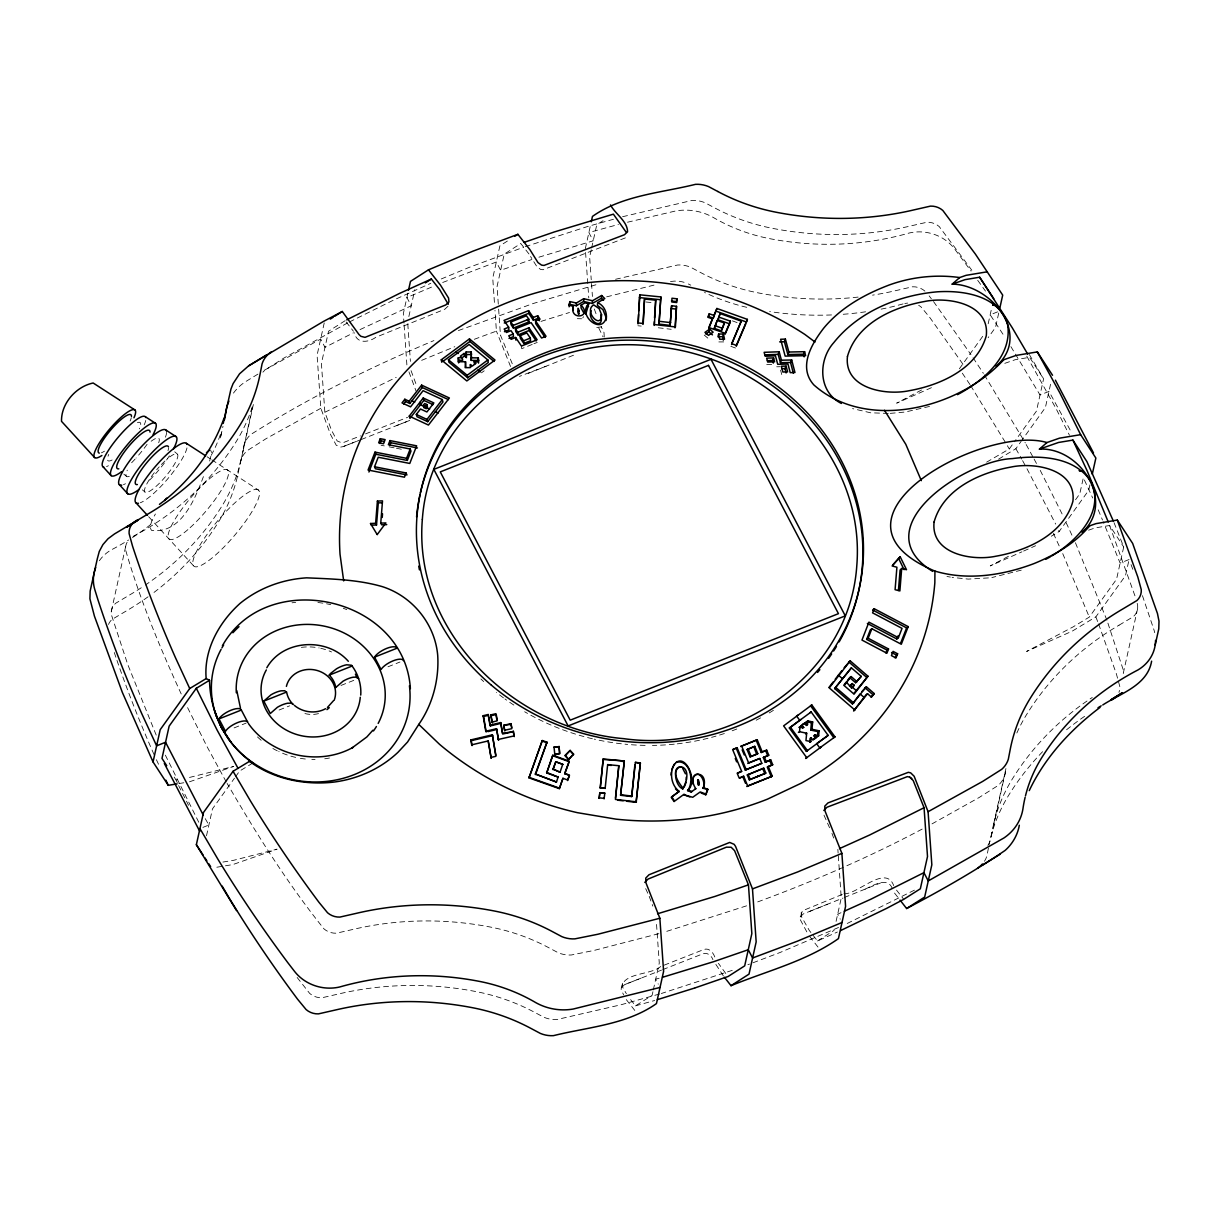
<?xml version="1.0" encoding="UTF-8"?>
<svg xmlns="http://www.w3.org/2000/svg" width="1220" height="1220" viewBox="0 0 1220 1220"><rect width="100%" height="100%" fill="white"/><g stroke="black" fill="none" stroke-linecap="round" stroke-linejoin="round"><path stroke-width="0.75" stroke-dasharray="5 3.75" d="M660.737 966.499C650.458 975.664 621.544 971.821 621.163 989.634L623.603 994.849M622.429 983.274L622.749 987.376L626.363 993.72M842.257 894.428L802.379 910.837L799.908 918.98L808.403 934.84M801.174 912.606L801.494 916.708L809.348 930.54L817.537 940.971L837.347 932.034M604.236 337.055L604.007 332.541L601.14 326.609M252.311 407.617L242.368 453.87A187.011 167.796 12.5 0 1 222.223 505.583A301.294 270.337 12.5 0 1 145.393 585.005M988.413 848.22L986.858 856.089A26.535 23.805 12.5 0 1 984.265 861.534M987.849 845.399A26.535 23.805 12.5 0 0 990.427 839.97L992.226 830.652A187.087 167.857 12.5 0 1 1012.371 778.939A301.294 270.337 12.5 0 1 1092.251 697.489M991.28 836.356L1006.058 768.981M209.642 461.038L211.685 452.818L210.511 449.936M221.46 432.963L220.21 438.849L222.985 426.298M111.325 611.235L125.629 546.697M240.919 460.672L253.592 403.515M206.5 835.776L212.463 808.89L234.453 778.238M324.23 322.934L317.078 355.203L320.829 408.288L330.529 434.472L336.262 445.285L340.7 447.069L343.049 446.642L359.534 440.191M407.861 293.212L403.332 313.647L403.988 323.102M408.853 316.544L414.815 289.659M585.31 248.666L590.876 223.58M591.227 249.78L589.641 256.947L591.242 279.7M591.624 247.98L596.793 224.678L604.312 219.905M652.913 991.738L652.12 995.322L635.513 1005.844L629.322 997.929M653.31 989.938L659.273 963.053L656.345 921.664M836.081 921.374L841.251 898.072L838.247 854.9M988.185 323.757L991.769 307.638M998.722 313.037L995.535 327.387L988.139 337.681M1029.344 354.532L1043.603 378.84L1036.451 411.109L1014.445 441.762M1050.557 384.254L1045.388 407.556L1022.192 439.886M993.675 823.866L1005.936 768.554M1089.902 484.935L1088.713 490.318L1059.173 531.478L1051.32 536.221M1114.043 522.678L1123.711 546.957L1116.559 579.226L1089.292 617.106L1073.127 626.882L1026.615 651.434L1072.166 631.182L1095.85 616.878L1125.496 575.672L1128.683 561.337M1137.589 608.765L1123.284 673.303A16.165 14.503 12.5 0 0 1123.376 670.283L1107.531 621.971M243.314 448.182L244.168 444.568A26.535 23.805 12.5 0 1 250.786 434.518C308.721 397.674 370.651 367.113 433.939 340.578M1005.6 771.818L1004.731 775.432A26.535 23.805 12.5 0 1 998.112 785.482L979.08 797.544L932.004 823.881M203.42 476.639C194.788 499.483 181.185 533.826 151.768 530.486A49.654 13.069 -43.8 0 1 155.413 514.016M211.258 455.274L213.515 450.988A162.016 145.363 12.5 0 0 221.384 431.422M582.748 317.917L583.557 316.681M800.213 916.921L803.355 913.902L827.633 904.203M621.483 987.59L624.609 984.616L641.095 978.15M447.984 306.25L444.858 309.209L377.468 336.628M235.49 776.804L239.623 771.04L251.396 763.918M986.629 462.166L1009.275 448.96L1013.423 443.195M998.57 459.162L1015.863 448.701L1021.125 441.365M1075.552 499.742L1079.761 493.871L1083.345 477.737L1092.708 497.989M959.347 368.821L983.427 335.347M150.777 524.447L145.332 528.672A276.406 248.011 12.5 0 1 130.067 539.087M481.427 372.847L484.218 370.804M507.383 241.057L499.895 245.876L492.743 278.129L494.573 304.619M817.537 940.971L834.099 930.341M345.168 320.677L328.561 331.215L321.409 363.469L324.856 412.284L331.474 430.172L337.208 440.984L341.661 442.768L343.994 442.341L360.479 435.891M257.938 374.113L245.037 381.997A51.53 46.238 12.5 0 0 232.395 394.655M625.403 237.869L543.098 269.742L540.673 269.452L537.029 266.86L530.547 256.52M264.42 370.209L320.662 339.068L324.993 347.334L353.464 332.801M133.102 536.388L144.158 530.288A301.294 270.337 12.5 0 0 236.543 441.06A187.011 167.796 12.5 0 0 252.982 404.521M1119.06 625.174L1133.365 616.664A16.165 14.503 12.5 0 0 1137.68 605.745L1136.826 601.49M347.715 322.858L284.138 357.917L265.091 369.995A26.535 23.805 12.5 0 0 262.91 372.176M349.393 321.973L393.114 300.318L430.828 283.284M320.829 408.288L266.25 438.575L247.218 450.653A26.535 23.805 12.5 0 0 240.599 460.702L238.8 470.005A187.087 167.857 12.5 0 1 218.654 521.718A301.294 270.337 12.5 0 1 152.256 593.728M324.856 412.284L396.21 377.361M1008.452 556.289L990.274 565.912L1021.933 551.821M922.168 829.081C868.899 857.34 813.465 881.404 756.888 902.205M914.42 890.158L845.429 924.363M921.573 389.988L896.654 403.149L932.004 387.426M360.022 329.598L411.232 305.793L406.9 297.512L432.505 286.7M840.992 912.712L837.667 914.207L840.275 919.178M838.521 927.49L779.748 952.622L747.89 964.715M1023.641 551.059L1035.612 545.736M441.274 278.953L469.166 267.378L523.533 247.263M442.692 282.476L496.311 262.01L500.642 270.276L531.905 259.494M421.662 360.327L454.816 346.693M375.806 337.299C368.592 342.53 356.682 344.116 354.334 332.74M532.21 344.437L521.702 348.706L521.443 346.053M528.245 373.366L576.755 353.937M843.965 893.741C857.096 895.007 885.659 863.882 893.696 885.598M809.821 911.325L843.005 898.042M844.347 897.478L880.611 882.944M865.132 889.166C873.322 885.354 888.831 875.67 892.735 889.898M546.072 366.244L519.445 376.385M997.624 311.847L990.182 314.806L1004.868 337.086M234.072 727.913L246.104 723.125M279.09 710.025L289.643 705.846M341.005 685.442L355.066 679.86M387.945 666.806L399.977 662.018M202.916 827.389L208.879 825.025L204.243 816.881M1129.079 559.538L1120.128 563.091L1103.231 521.748M365.573 433.878L407.617 417.332M396.957 425.46L413.138 419.07M344.101 446.23L356.454 441.365M361.227 439.52L409.462 420.519M664.137 965.157L703.726 949.556C709.049 947.452 713.166 952.485 714.783 956.983M625.662 984.204L661.484 970.129M662.765 969.61L702.781 953.857C707.264 952.073 711.519 955.55 712.938 959.698M533.948 343.72L537.227 342.454M458.4 330.559L533.277 303.49L599.157 283.802M474.29 339.297L496.418 331.123L494.969 310.307M1021.262 570.152L991.875 577.548M1004.777 363.346L1015.177 359.717L1029.604 357.338L1043.603 378.84M189.451 781.822L233.737 766.389L186.812 778.116M1088.591 530.182L1095.057 527.924L1109.605 525.5L1123.711 546.957M525.256 246.669L587.598 226.493L613.462 219.264M512.263 363.743L500.459 335.149L503.921 333.96M746.564 905.835L663.909 932.248M732.244 970.357L661.316 993.507M581.62 318.771L577.289 318.679M538.92 257.191L593.21 240.813L588.879 232.532L618.433 224.465M540.978 321.394L569.481 312.503M601.719 326.853L596.687 327.478L593.987 326.563M622.596 216.718L691.923 200.476A26.535 23.805 12.5 0 1 704.977 202.718L714.218 207.629A187.087 167.857 12.5 0 0 772.245 228.292A301.294 270.337 12.5 0 0 910.166 226.066L926.926 222.238A16.165 14.503 12.5 0 1 939.217 226.569L971.837 270.245M606.66 296.841L654.621 284.977M658.891 933.651L594.231 950.395L571.28 955.001A26.535 23.805 12.5 0 1 558.241 952.759L548.985 947.833A187.087 167.857 12.5 0 0 490.958 927.169A301.294 270.337 12.5 0 0 353.037 929.411L336.293 933.224A16.165 14.503 12.5 0 1 324.002 928.893C287.508 883.463 256.413 833.779 227.133 783.438M659.12 978.226L655.689 979.187L658.297 984.159M659.639 993.98L620.843 1004.807L556.976 1019.523A26.535 23.805 12.5 0 1 543.937 1017.282L534.68 1012.371A187.087 167.857 12.5 0 0 476.654 991.707A301.294 270.337 12.5 0 0 338.733 993.934L321.988 997.762A16.165 14.503 12.5 0 1 309.697 993.431L296.719 976.945M635.513 1005.844L654.683 1000.491M929.533 406.428L905.225 412.024L889.914 413.397M903.029 303.933L892.293 306.738A301.294 270.337 12.5 0 1 879.025 309.544M627.492 222.223L675.682 210.969A51.53 46.238 12.5 0 1 713.197 217.404A162.016 145.363 12.5 0 0 769.21 238.556A276.406 248.011 12.5 0 0 909.251 233.005A41.251 37.012 12.5 0 1 954.635 248.956L971.044 271.084M615.536 279.288L677.618 264.999A26.535 23.805 12.5 0 1 690.672 267.241L699.914 272.167A187.087 167.857 12.5 0 0 757.94 292.83A301.294 270.337 12.5 0 0 859.017 296.978M174.17 777.094L176 779.9L179.599 779.305M178.867 783.576L185.928 782.401M222.909 862.067L233.737 860.283L277.062 849.166L232.776 864.584L213.363 867.801M904.828 303.46L907.634 303.094M670.497 281.546L674.05 281.134A26.535 23.805 12.5 0 1 687.089 283.375M988.444 577.914L968.268 579.103L952.088 577.395M766.709 364.658L771.909 364.475M776.698 366.793L780.083 366.717M888.267 413.428L870.592 412.787L852.551 408.608M718.839 341.92L723.673 341.905M646.02 302.011L653.478 302.743M637.892 325.755L641.201 326.075M658.282 327.768L671.198 329.293M946.964 576.48L950.38 577.091M381.067 445.254L384.3 445.895M389.165 446.84L394.609 447.908M396.439 448.274L401.899 449.341M732.381 320.86L738.786 323.208M730.826 346.312L735.507 348.035M688.324 283.97L690.779 285.175M207.019 456.722L210.191 458.766M211.777 459.803L258.472 490.074A49.898 11.148 -49.7 0 1 217.114 553.621A49.898 11.148 -49.7 0 1 202.856 540.567A49.898 11.148 -49.7 0 1 258.472 490.074M704.26 335.088L707.798 338.092M174.704 451.827L177.357 454.069M123.815 474.122L126.468 476.364M142.374 489.83L145.027 492.087M148.657 516.7L193.827 566.111M528.962 253.958L520.772 243.527L504.226 254.141L497.074 286.41L498.522 307.226M809.5 936.228L819.337 948.779M725.793 973.499L718.397 963.312M723.368 975.924L713.837 961.284M896.517 890.097L903.745 899.323M894.534 893.07L898.927 898.682M346.19 322.004L353.419 331.23M626.302 999.607L636.199 1012.234M929.137 295.865L931.317 298.702M977.708 280.325L985.486 291.092M933.513 301.538L970.952 354.623M973.057 357.735L983.366 373.32M962.915 364.17L929.93 317.673L921.329 307.226A16.165 14.503 12.5 0 0 918.66 305.305M962.305 373.183L970.174 384.849M1010.907 346.648L1040.019 394.975L1048.971 391.422L1071.495 432.459M984.357 374.891L1025.303 442.921M970.647 385.611L1006.439 444.111M1026.782 356.179L1056.306 409.066L1069.467 435.25M1015.863 448.701L1021.719 459.055M1007.385 445.727L1009.275 448.96M1026.172 444.537L1033.203 457.454M1034.087 459.071L1036.726 463.905M1040.233 470.371L1062.284 514.337M1022.604 460.672L1026.111 467.123M1026.996 468.739L1055.697 524.112M226.249 781.928L206.912 746.396L186.614 705.663M198.753 822.234L165.356 755.165M178.608 785.558L188.551 805.322M598.761 327.951L603.046 336.842M510.555 366.488L496.418 331.123M1066.158 522.694L1072.334 536.053M1075.43 542.732L1106.921 620.187M1058.716 530.471L1059.173 531.478M1053.379 533.414L1059.616 546.88M1062.727 553.605L1089.292 617.106M181.216 693.966C159.79 647.134 139.751 599.264 125.538 549.717A16.165 14.503 12.5 0 1 127.825 541.116M176 779.9L177.251 782.63M156.419 759.724L158.798 764.833M645.685 888.648L647.789 893.269M824.003 815.173L829.844 828.365M1098.183 509.808L1102.514 520.04M156.206 735.111L127.688 664.336L111.233 614.255A16.165 14.503 12.5 0 1 115.549 603.336L129.838 594.826A301.294 270.337 12.5 0 0 142.344 587.049M1131.047 564.662L1133.014 569.786M1109.514 525.256L1135.805 598.196M1095.85 616.878L1097.893 622.169M1098.579 623.938L1116.391 673.913L1119.792 686.418A16.165 14.503 12.5 0 1 1118.923 692.335M831.948 833.367L833.916 838.689M594.292 309.011L597.297 317.139M649.192 896.349L652.807 906.109M411.048 370.651L416.966 386.633M408.944 371.841L416.02 390.979M1142.438 595.65L1153.891 629.657A41.251 37.012 12.5 0 1 1154.715 632.677M780.587 370.163L781.73 374.51M591.517 283.482L592.432 296.475M585.569 252.464L588.787 297.97M837.865 849.349L838.11 853.054M498.644 309.117L500.459 335.149M407.785 323.818L410.408 361.394M404.11 324.993L407.007 366.625M99.338 560.742A41.251 37.012 12.5 0 1 110.959 550.052A276.406 248.011 12.5 0 0 128.634 539.987M773.419 710.33A224.571 201.498 12.5 0 1 767.09 714.203M760.609 717.863A224.571 201.498 12.5 0 1 755.668 720.486M736.819 728.996A224.571 201.498 12.5 0 1 731.527 731.024M724.36 733.525A224.571 201.498 12.5 0 1 711.58 737.353M707.996 738.268A224.571 201.498 12.5 0 1 676.048 743.986M674.233 744.169A224.571 201.498 12.5 0 1 652.425 745.405M645.121 745.374A224.571 201.498 12.5 0 1 625.006 744.185M621.361 743.788A224.571 201.498 12.5 0 1 594.216 739.152M592.432 738.74A224.571 201.498 12.5 0 1 560.88 729.057M559.157 728.386A224.571 201.498 12.5 0 1 524.661 711.763M513.864 705.084A224.571 201.498 12.5 0 1 504.943 698.938M503.494 697.87A224.571 201.498 12.5 0 1 496.342 692.396M483.654 681.553A224.571 201.498 12.5 0 1 480.878 678.945M137.433 422.638A24.949 5.582 -49.7 0 1 139.4 428.845M112.133 459.986A24.949 5.582 -49.7 0 1 107.574 457.759M108.016 456.219A24.949 5.582 -49.7 0 1 108.748 454.42M151.158 441.243A24.949 5.582 -49.7 0 1 158.691 442.784M129.274 476.364A24.949 5.582 -49.7 0 1 127.307 470.142M131.302 417.652A24.949 5.582 -49.7 0 1 130.128 420.991M104.478 451.156A24.949 5.582 -49.7 0 1 101.443 452.788M169.717 456.966A24.949 5.582 -49.7 0 1 172.31 467.641A24.949 5.582 -49.7 0 1 145.988 492.453A24.949 5.582 -49.7 0 1 159.225 466.863M161.406 464.515A24.949 5.582 -49.7 0 1 167.765 458.507M168.589 447.832A24.949 5.582 -49.7 0 1 167.963 450.637M147.086 444.278A34.312 7.671 -49.7 0 1 136.06 458.049M135.069 459.132A34.312 7.671 -49.7 0 1 131.074 463.31M186.98 447.892A38.994 8.708 -49.7 0 1 167.628 478.957A38.994 8.708 -49.7 0 1 140.315 502.762M169.382 455.853A37.423 8.357 -49.7 0 1 148.337 481.351M145.744 420.473A32.742 7.32 -49.7 0 1 144.189 424.85M108.397 465.72A32.742 7.32 -49.7 0 1 106.536 466.574M166.606 432.368A35.868 8.006 -49.7 0 1 164.669 438.971M125.462 483.73A35.868 8.006 -49.7 0 1 123.433 484.675M301.37 647.362A49.898 44.774 12.5 0 1 319.152 647.957M320.753 648.293A49.898 44.774 12.5 0 1 331.535 651.953M318.542 713.608A24.949 22.387 12.5 0 1 302.575 712.846M292.022 602.802A99.811 89.548 12.5 0 1 295.667 602.39M317.901 602.512A99.811 89.548 12.5 0 1 330.772 604.662M343.308 608.307A99.811 89.548 12.5 0 1 346.785 609.603M329.491 758.016A74.862 67.161 12.5 0 1 324.749 758.779M315.065 759.48A74.862 67.161 12.5 0 1 311.817 759.45M305.32 759.008A74.862 67.161 12.5 0 1 298.869 758.062M295.667 757.391A74.862 67.161 12.5 0 1 278.755 751.55M277.291 750.849A74.862 67.161 12.5 0 1 270.245 746.899M261.202 740.296A74.862 67.161 12.5 0 1 256.978 736.438M924.912 291.107A16.165 14.503 12.5 0 0 912.606 286.776L895.861 290.604A301.294 270.337 12.5 0 1 872.544 295.148M1016.855 733.006A187.087 167.857 12.5 0 1 1026.676 714.417A301.294 270.337 12.5 0 1 1119.06 625.174M746.731 307.318A187.087 167.857 12.5 0 1 704.565 292.464M1042.612 751.703A301.294 270.337 12.5 0 0 1008.787 795.074A187.087 167.857 12.5 0 0 988.978 845.079M1066.57 729.774A301.294 270.337 12.5 0 1 1087.142 714.63M154.055 754.6A1362.984 1222.958 12.5 0 1 116.495 659.029M115.885 657.245A1362.984 1222.958 12.5 0 1 114.055 651.861M865.59 311.801A301.294 270.337 12.5 0 1 841.815 314.379M831.537 314.943A301.294 270.337 12.5 0 1 769.652 311.588M108.519 624.457A16.165 14.503 12.5 0 1 111.965 619.47L126.27 610.961A301.294 270.337 12.5 0 0 150.792 594.811M190.122 527.65A45.231 10.111 -49.7 0 0 227.606 470.066A45.231 10.111 -49.7 0 0 177.205 515.816A45.231 10.111 -49.7 0 0 190.122 527.65"/><path stroke-width="1.5" d="M360.739 695.095C361.517 684.42 358.024 673.654 351.497 665.22L346.617 664.793A13.207 4.651 -27.6 0 0 336.491 668.819L330.376 673.608L329.217 675.133L329.979 675.849A24.949 22.387 12.5 0 1 335.591 686.57L335.713 687.546L342.988 681.233A13.207 4.651 -27.6 0 1 353.114 677.207L356.835 677.13L358.588 678.457M1092.281 474.183L1095.865 458.049L1080.63 434.671L1059.448 438.178L1046.958 442.54C984.433 424.011 809.256 518.226 934.932 571.097L934.84 582.733A299.418 268.659 12.5 0 1 801.418 783.103L767.517 799.13A299.418 268.659 12.5 0 1 615.993 819.138L577.38 812.672A299.418 268.659 12.5 0 1 439.49 744.276L418.78 724.405C432.719 704.382 439.2 679.586 437.705 655.308C434.945 623.893 412.421 596.305 382.47 586.683C357.902 579.5 331.992 578.966 306.601 577.838A113.246 103.075 5.8 0 0 240.157 603.32C219.203 622.078 203.618 649.726 206.165 678.579L209.535 680.257C209.931 712.648 225.944 744.658 252.86 763.034L249.49 761.341L233.05 771.299L203.526 812.444L196.359 844.713L236.543 910.577M569.115 306.799L569.969 301.614L576.389 303.017L583.709 298.702L592.493 300.73L601.643 295.499L604.8 298.565L597.647 302.651L597.434 305.427L602.924 309.621L606.111 317.505M569.969 301.614L568.764 305.274L573.278 306.25L572.729 310.444M569.923 304.375L576.343 305.762L576.389 303.017M585.783 314.272L588.772 303.75L584.929 302.88L581.086 305.152L581.04 307.897L584.09 313.479M576.343 305.762L583.663 301.447L583.709 298.702M605.989 320.524C607.728 313.433 604.464 305.595 597.647 302.651M562.74 764.33L560.026 772.229L553.041 769.103L555.725 761.753L562.74 764.33L555.725 761.753M535.351 774.014L556.457 782.02L535.351 774.014L546.987 742.172L542.275 740.54L528.992 777.887L542.275 740.54M546.545 772.351L558.241 777.125L546.682 772.962L552.812 755.211L569.206 761.158L564.738 773.404L569.404 775.661L567.605 780.556M530.746 778.497L559.355 788.638L562.954 778.299L567.635 780.007L569.42 775.112L564.738 773.404M560.026 772.229L553.041 769.103M562.954 778.299L559.355 788.638M570.167 750.391L565.134 755.836L568.52 759.557L573.553 754.112L570.167 750.391L565.165 755.287L568.55 759.008M568.52 759.557L573.553 754.112M637.999 323.879L638.502 314.486M638.7 310.734L639.768 294.813L660.859 296.933L659.013 324.078L670.146 325.389L671.579 305.732L676.52 306.312L675.422 326.96L654.408 324.55L655.704 300.15L644.526 299.052L642.955 324.352M639.768 294.813L638.258 322.98L643.23 323.468L644.526 299.052M654.133 325.45L654.332 321.699M654.53 317.932L655.704 300.15M659.013 324.078L660.859 296.933M670.146 325.389L671.579 305.732M674.995 327.844L676.52 306.312M676.932 298.808L676.734 302.56L671.778 301.981L671.976 298.229L676.932 298.808L676.399 301.553L671.442 300.974M462.182 357.75L458.293 357.765L458.811 360.236L462.7 360.236L462.182 357.75L460.337 356.225L464.088 353.434L464.484 356.011L466.345 357.536L466.132 351.955L471.179 352L471.576 354.578L466.528 354.517L466.132 351.955M466.345 357.536L466.528 354.517M478.53 363.087L478.682 360.464L471.225 360.373L471.179 352M471.225 360.373L471.499 356.026M470.828 357.811L478.286 357.887L478.057 361.821L474.168 361.776L474.565 364.353M458.293 357.765L458.034 361.76L465.521 361.745L465.857 367.174M458.644 362.904L458.811 360.236M465.521 361.745L465.14 367.647L470.218 367.632L470.417 364.566L472.262 366.091L476.013 363.316L474.168 361.776M583.663 301.447L592.279 303.49L592.493 300.73M603.549 300.318L601.445 298.26L601.643 295.499M386.755 524.63L381.646 524.813L380.747 523.121L382.516 500.886L377.407 501.069L375.623 523.304L376.522 524.996L371.414 525.179L370.514 523.487L375.623 523.304M377.407 501.069L378.291 502.899L376.522 524.996M382.241 517.463L382.531 513.788M901.702 568.459L899.887 590.938L895.084 589.687L896.913 567.224L892.11 565.973L900.177 556.778L906.506 569.709L901.702 568.459L900.086 570.03L898.423 590.48M692.762 779.092L692.731 783.819M671.046 775.035L671.29 772.26M807.487 724.695L805.81 722.377L802.745 724.482L804.56 723.17L806.237 725.473L807.487 724.695L807.838 720.898L812.672 721.966L811.986 729.255L810.751 730.048L811.437 722.743L812.672 721.966M819.123 730.841L817.873 731.619L817.415 736.575L818.651 735.782L819.123 730.841L811.986 729.255M798.398 732.412L799.527 731.71L800 726.708L803.721 727.471L798.886 727.394M799.527 731.71L806.679 733.205L805.962 740.586L810.812 741.592L811.193 737.749L810.065 738.436L809.699 742.294L810.812 741.592M599.843 792.68L599.142 798.368L599.843 792.68L604.8 793.153L604.098 798.856M600.179 787.998L605.318 787.967L600.179 787.998L603.214 758.947L624.304 761.051L620.583 795.272L631.701 796.568L635.422 762.363L640.378 762.927L636.123 802.333L640.378 762.927M600.362 787.479L603.214 758.947M605.135 788.486L607.651 764.62L618.83 765.718L615.459 799.436L636.489 801.845M615.459 798.078L618.83 765.718M620.583 795.272L624.304 761.051M631.701 796.568L634.888 764.726M223.229 423.432L230.946 389.088L233.081 383.644L239.562 373.808L248.621 365.863L323.315 321.516L342.286 311.481L358.954 334.493L360.891 336.308L365.024 337.361L445.818 304.909L448.945 301.95L448.563 298.061L440.512 285.16L428.479 269.833L410.484 281.378L408.517 290.192M177.098 783.865L168.268 785.329L153.049 761.951L160.201 729.682L189.725 688.522L206.165 678.579M591.273 221.781L592.462 216.413C622.307 195.276 660.783 192.958 695.507 184.342A26.535 23.805 12.5 0 1 708.545 186.584L717.802 191.494M999.912 307.669L1002.703 295.118L975.405 254.111L942.801 210.435A16.165 14.503 12.5 0 0 930.494 206.119L913.749 209.931A301.294 270.337 12.5 0 1 775.828 212.173A187.087 167.857 12.5 0 1 717.802 191.494M1155.188 645.014L1158.771 628.88L1159 621.178L1157.46 613.523L1132.648 543.403L1117.306 520.071L1096.017 523.624L1089.643 525.835L1082.125 532.423C1116.132 501.862 1079.913 446.901 1039.425 449.128L1046.958 442.54M1019.31 825.254C1017.648 834.968 1012.478 843.904 1005.112 850.431C973.636 871.888 940.284 890.676 906.628 908.519L900.04 900.086M713.258 318.13L713.959 315.416L709.247 313.784L708.561 316.498L713.258 318.13L716.903 308.477L747.387 319.381L746.533 322.049L716.201 311.191M705.8 334.021L708.896 331.87L709.582 329.156L713.136 332.16L708.5 335.378L704.962 332.374L709.582 329.156M709.247 313.784L707.783 317.246L712.48 318.877L708.85 328.515M714.279 328.409L717.192 320.494L724.238 322.934L723.551 325.648L721.34 330.849L714.279 328.409L717.192 320.494M718.656 317.032L730.399 321.165L729.545 323.818L717.955 319.747L720.12 313.57L741.241 321.135L731.558 344.589M720.12 313.57L717.955 319.747M718.626 334.051L717.924 336.766L722.621 336.659L723.475 334.005L718.626 334.051L719.693 339.251L724.528 339.236L723.475 334.005M721.34 330.849L724.238 322.934M1151.619 661.149C1147.547 685.32 1120.738 693.28 1102.758 704.962M671.762 769.652C681.339 744.871 700.143 780.068 687.577 790.621L691.145 792.024L695.796 788.699C684.694 771.452 709.018 768.082 703.62 787.632L702.888 788.257L707.936 789.401L703.62 787.632M686.113 782.355L684.252 786.976M701.119 793.03L705.77 794.799L707.249 789.919M705.77 794.799L707.936 789.401M606.203 317.749C601.201 335.5 577.075 314.516 588.772 303.75M573.278 306.25C569.084 321.028 592.981 317.398 581.086 305.152M591.12 310.719C586.347 320.494 604.632 331.779 600.896 314.928M224.038 418.155C211.685 452.696 188.841 482.449 159.454 504.348M535.488 774.608L546.987 742.172M546.682 772.962L552.812 755.211M553.011 769.652L555.695 762.302M556.457 782.02L558.272 776.576M564.707 773.953L569.191 761.692L552.934 755.805M607.651 764.62L611.189 765.489M604.8 793.153L599.66 793.183M773.297 363.102L772.596 360.495L773.602 357.902L766.648 358.161L767.7 362.065L774.654 361.821L773.602 357.902M780.419 362.706L778.177 354.364L779.168 351.772L764.132 352.321L765.184 356.225L775.447 355.859L777.72 364.292L787.967 364.063L790.209 372.634L794.967 372.527L791.688 359.976L781.44 360.205L780.419 362.706L790.545 362.477L791.688 359.976M787.861 354.532L784.399 341.676L785.39 339.099L780.617 339.267L785.161 356.118L805.642 355.676L804.605 351.695L788.882 352.031L787.861 354.532L803.462 354.196L804.605 351.695M368.913 472.018L375.806 454.236L375.013 452.117L406.55 458.308L407.343 460.443L375.806 454.236M374.54 466.757L406.077 472.963L406.931 474.946L375.394 468.754L374.54 466.757L378.231 457.241L409.767 463.447L416.661 445.834L389.973 440.588L388.356 444.72L410.195 449.006L410.987 451.141L407.343 460.443M406.077 472.963L404.445 477.188L368.059 470.036L375.013 452.117M866.627 639.387L868.152 638.243L888.541 648.994L887.031 650.123L866.627 639.387L870.317 629.871L871.842 628.727L901.305 644.251L908.198 626.622L874.191 608.719L872.62 610L906.628 627.904L908.198 626.622M868.152 638.243L871.842 628.727M885.933 652.944L887.031 650.123M888.541 648.994L886.909 653.218L861.976 640.088L868.93 622.154L898.408 637.679L902.037 628.376L872.574 612.852L874.191 608.719M895.007 657.717L897.615 653.767L893.086 651.373L891.439 655.597L895.968 657.992L897.615 653.767M380.274 438.682L378.657 442.814L383.507 443.76L385.123 439.627L380.274 438.682L381.067 440.801L380 443.561M389.698 445.468L390.781 442.707L389.973 440.588M406.55 458.308L410.195 449.006M867.359 623.435L896.822 638.96L898.042 635.864M900.573 643.337L906.628 627.904M712.48 318.877L708.805 327.539L725.244 333.289L730.399 321.165M713.959 315.416L716.903 308.477M725.137 334.219L729.545 323.818M741.241 321.135L731.68 343.659L736.361 345.367L747.387 319.381M736.239 346.297L745.801 323.773M786.107 372.954L784.963 368.608L786.107 366.107L781.349 366.213L782.859 372.008L787.617 371.902L786.107 366.107M1029.253 790.606C1044.976 757.315 1070.748 729.438 1099.998 707.447M1052.54 375.287L1037.32 351.909L1016.138 355.416L1003.633 359.778C959.286 408.563 866.825 432.078 813.816 384.879C797.788 367.037 811.666 343.827 823.683 328.195C840.382 307.989 863.882 294.691 888.068 285.434L888.343 285.312C911.02 276.925 935.74 274.256 959.698 277.55L966.057 275.339L987.361 271.785M418.78 724.405L407.571 742.004L397.933 752.343A113.246 103.334 6.2 0 1 333.731 782.111C304.466 785.405 273.387 779.062 249.49 761.341M702.888 788.257C706.807 782.493 698.618 767.959 693.341 777.048M603.031 759.465L621.834 760.761M674.599 763.781C669.277 772.351 670.97 785.177 679.189 791.384L671.213 797.301L674.096 801.616M644.8 882.395L648.003 879.086L726.418 847.168L731.146 847.244L734.592 850.676L748.455 884.851L751.84 933.59L744.688 965.859L728.142 976.473L695.308 987.803M823.82 810.446L827.007 807.228L907.39 776.621L909.754 777.17L913.216 780.571L924.058 807.716L927.505 856.531L920.337 888.785L903.745 899.323L886.543 908.412L840.641 930.54M222.391 645.746C267.332 565.912 404.689 597.098 410.377 688.644M266.799 667.767C283.055 639.158 327.189 637.16 348.325 661.286M333.395 700.798L327.433 707.478M209.535 680.257L196.313 688.278L169.138 726.129L161.986 758.398L166.743 765.702M635.422 762.363L640.012 763.43M263.794 701.119L270.931 694.851A13.207 4.651 -27.6 0 1 281.073 690.825L284.839 690.733L286.807 693.006A24.949 22.387 12.5 0 0 292.404 703.711L293.166 704.443L291.336 703.147L287.569 703.238A13.207 4.651 -27.6 0 0 277.428 707.264L270.291 713.532L263.794 701.119L286.669 692.03M377.254 534.512L385.856 522.938L380.747 523.121M409.096 401.228L421.617 385.139L422.242 387.502L409.813 403.484L409.096 401.228L404.826 399.245L402.02 402.905L410.56 406.855L423.096 390.674L442.311 399.58L442.951 401.959L427.701 421.678L417.026 416.721L416.31 414.464L420.503 408.99L426.908 411.963L433.878 402.935L423.203 397.995L409.234 416.142L409.966 418.399L423.843 400.374L423.203 397.995M403.683 403.942L405.543 401.502L404.826 399.245M423.309 405.33L424.697 403.53L426.832 404.521L427.457 406.9L426.161 408.578L424.026 407.587L423.309 405.33L425.445 406.321L426.161 408.578M424.026 407.587L424.682 406.733M425.445 406.321L426.832 404.521M427.701 421.678L426.985 419.421L442.311 399.58M828.96 687.439L833.138 681.98M835.227 679.25L841.815 670.725M867.542 693.722L853.603 710.986L866.093 694.744L867.542 693.722L871.492 697.138L874.267 693.585L866.368 686.753L852.444 703.925L834.663 688.568L851.362 667.843L861.244 676.368L855.616 682.712L849.699 677.603L847.412 680.531M834.663 688.568L851.362 667.843M843.965 685L846.268 681.995L851.545 687.958L854.29 685.274L852.322 683.566L850.218 685.396M849.562 686.25L852.322 683.566M851.545 687.958L854.29 685.274M853.847 693.524L867.969 676.216L850.188 660.859L844.133 667.782M852.444 703.925L860.1 693.936L864.05 697.352M682.773 788.898C699.121 758.321 659.684 760.761 683.291 788.394L682.773 788.898C675.117 786.061 672.022 766.77 681.248 767.029M687.577 790.621C694.79 781.639 689.94 758.794 676.2 762.286M850.188 660.859L829.264 687.912L854.961 710.101M857.065 681.705L851.148 676.582L844.179 685.609L854.046 694.134L867.969 676.216M855.616 682.712L861.244 676.368M862.021 691.466L866.368 686.753M870.973 696.971L874.267 693.585M164.7 500.551L166.621 498.126M1089.643 525.835C1075.171 543.388 1054.827 555.1 1033.98 563.594L1033.706 563.701C1002.55 575.443 967.353 580.796 934.932 571.097M892.796 564.921L900.177 556.778M372.862 730.231L366.869 736.941L352.153 747.845L352.931 747.418C318.512 766.587 271.099 755.805 248.422 723.551M683.642 794.678L692.701 797.285L700.234 791.932L706.456 794.281M206.47 452.635L209.23 450.439M1003.633 359.778L996.099 366.366C1032.425 334.31 990.487 284.428 952.179 284.138L959.698 277.55M896.822 638.96L898.408 637.679M271.358 351.802L268.674 353.861A26.535 23.805 12.5 0 0 262.056 363.911L260.256 373.213A187.087 167.857 12.5 0 1 240.111 424.926A301.294 270.337 12.5 0 1 147.727 514.154L114.527 533.918L108.077 538.691L102.922 544.608L99.277 551.44L97.295 558.851L90.143 591.12L89.914 598.822L94.428 616.13L122.32 692.335L153.049 761.951M977.555 868.198L980.239 866.139A26.535 23.805 12.5 0 0 982.42 863.958M691.145 792.024L691.832 791.505L688.095 790.118M695.796 788.699L695.019 789.111M441.274 359.793L469.456 338.901L495.015 360.052L466.833 380.945L441.274 359.793L441.792 362.264M443.195 361.212L469.853 341.463L469.456 338.901M448.441 359.778L469.105 344.452L487.863 359.961L488.259 362.538L467.717 377.773L448.975 362.264L448.441 359.778L467.184 375.287L467.717 377.773M467.184 375.287L487.863 359.961M819.748 747.89L834.983 736.88L811.803 704.962L783.621 725.87L806.801 757.772L805.673 758.459L820.923 747.143L819.748 747.89L816.653 743.636L828.136 735.37L811.147 711.962L809.897 712.739M789.355 727.974L790.484 727.288L807.472 750.681L806.359 751.383L789.355 727.974L811.147 711.962M790.484 727.288L800.838 719.495L799.664 720.227L796.568 715.972L797.758 715.24M802.607 728.172L800.93 725.854L803.934 723.75M816.622 737.276L815.372 738.054L813.694 735.751L814.945 734.958L816.622 737.276L812.871 740.052L811.193 737.749M806.359 751.383L828.136 735.37M136.671 520.269L133.438 522.663A16.165 14.503 12.5 0 0 129.106 533.582L132.523 546.087A1362.984 1222.958 12.5 0 0 175.512 657.793L189.725 688.522M1112.228 699.731L1115.476 697.337M462.67 357.338L464.484 356.011M679.189 791.384L671.732 796.812L674.614 801.128L684.161 794.174M815.372 738.054L813.572 739.381L814.746 738.634M849.699 677.603L851.148 676.582M736.27 748.256L737.109 747.707L746.137 769.561L745.298 770.11L736.27 748.256L733.281 749.476M757.208 739.762L740.753 746.442L757.208 739.762L762.225 751.901L761.25 752.511L756.232 740.372M737.109 747.707L732.625 749.522L741.653 771.375L737.825 773.144M739.838 778.009L743.666 776.225L747.677 785.939L746.838 786.503L772.26 776.179L768.249 766.465L772.702 764.742L770.704 759.877L765.26 762.225L763.308 757.529L768.752 755.18L766.694 750.178L762.225 751.901M747.311 774.959L763.781 768.188L765.794 773.053L764.818 773.663L749.309 779.824L747.311 774.959L763.781 768.188M749.309 779.824L765.794 773.053M1051.747 555.939C1075.826 541.619 1104.802 513.01 1091.473 482.571C1075.537 456.341 1039.501 454.999 1012.28 458.613C966.133 460.062 861.961 527.543 932.705 571.402M757.086 776.667L757.986 776.072M425.322 282.903L431.361 279.029L439.551 289.46L448.274 304.283M514.886 236.238L517.89 234.316L529.922 249.658L537.974 262.559L541.619 265.137L544.044 265.426L624.442 234.728L627.553 231.876C627.553 221.125 615.048 213.835 610.503 204.96M724.466 977.311L731.024 985.684L749.019 974.124L756.171 941.87L752.481 888.877L735.553 846.375L734.15 844.331L729.712 842.44L648.964 874.786L645.746 878.095L645.944 882.807L659.852 918.248L663.604 971.334L656.451 1003.587C626.592 1024.724 588.131 1027.042 553.407 1035.658A26.535 23.805 12.5 0 1 540.353 1033.416L531.112 1028.506A187.087 167.857 12.5 0 0 473.086 1007.827A301.294 270.337 12.5 0 0 335.164 1010.068L318.42 1013.881A16.165 14.503 12.5 0 1 306.113 1009.565L297.512 999.119A1362.984 1222.958 12.5 0 1 228.902 897.585L222.162 886.116M330.254 319.121L333.258 317.215M334.768 316.254L342.286 311.481M906.628 908.519L924.668 897.066L931.836 864.797L928.085 811.712L914.161 776.271L910.699 772.87L908.336 772.321L827.968 802.928L824.781 806.13L824.964 810.858L841.891 853.375L845.582 906.353L838.43 938.622C806.222 961.284 767.06 970.876 731.024 985.684M811.803 704.962L810.553 705.755L833.733 737.658L834.983 736.88M807.838 720.898L806.588 721.676L811.437 722.743M804.56 723.17L805.81 722.377M747.082 749.553L754.753 746.35L757.772 753.625L756.781 754.25L750.087 756.842L747.082 749.553L754.753 746.35M750.087 756.842L757.772 753.625M761.25 752.511L766.694 750.178M745.298 770.11L761.783 763.339L759.77 758.489L747.768 763.43M763.308 757.529L768.752 755.18M765.26 762.225L770.704 759.877M768.249 766.465L767.258 767.075L771.284 776.789M768.752 766.511L772.702 764.742M137.891 520.223L126.422 527.345L137.067 520.757M1111.023 699.777L1122.491 692.655L1111.832 699.243M800.93 725.854L802.043 725.168L803.721 727.471M805.551 733.891L806.679 733.205M248.621 365.863L266.341 355.02M982.573 864.98L1000.293 854.137M592.279 303.49L601.445 298.26M957.502 394.655C983.015 381.006 1013.149 356.179 1007.476 323.834C998.402 295.53 963.327 290.177 937.631 291.793C898.621 295.133 858.758 311.42 833.839 342.561C817.873 360.266 818.117 392.047 841.388 403.439M1045.693 559.355L1050.313 556.854M346.724 319.853L399.458 293.44L431.361 279.029M924.058 807.716L869.753 834.953L839.512 848.601M928.085 811.712L982.649 781.425L1001.696 769.347A26.535 23.805 12.5 0 0 1008.315 759.297L1010.114 749.995A187.087 167.857 12.5 0 1 1030.259 698.282A301.294 270.337 12.5 0 1 1122.644 609.054L1136.933 600.53A16.165 14.503 12.5 0 0 1141.249 589.611L1137.848 577.106L1117.306 520.071M325.618 708.698C315.782 714.127 302.85 712.571 294.325 705.343M428.479 269.833L472.75 251.244L517.89 234.316M841.891 853.375L797.621 871.964L752.481 888.877M844.301 911.218L870.836 899.231L923.921 872.666L928.252 880.931L1003.877 838.003A51.53 46.238 12.5 0 0 1022.894 809.119A162.016 145.363 12.5 0 1 1025.136 797.285M842.013 922.488L797.727 941.047L752.603 957.99L748.272 949.724L713.532 961.711L662.536 977.281M504.272 323.041L528.702 313.342L528.596 310.627L504.012 320.402L508.664 327.235L508.923 329.888L504.439 331.718M510.814 321.988L526.461 315.782L528.794 319.198L528.9 321.912L513.407 328.073L511.073 324.642L510.814 321.988L513.147 325.42L513.407 328.073M508.664 327.235L504.18 329.065L506.498 332.481L510.982 330.666L513.239 333.975L513.498 336.613L509.014 338.443M513.147 325.42L528.794 319.198M518.058 334.905L517.783 332.252L528.977 327.768L529.083 330.483L518.058 334.905L515.725 331.489L515.465 328.836L531.112 322.629L541.573 338.016L546.041 336.293L535.565 320.89L540.033 319.167L537.715 315.751L533.247 317.474L533.353 320.189L537.822 318.45L537.715 315.751M513.239 333.975L508.755 335.79L511.149 339.328L515.633 337.498L521.443 346.053L537.12 339.755L528.977 327.768M520.116 335.683L526.842 332.953L530.319 338.077L530.578 340.731L523.868 343.46L520.376 338.337L520.116 335.683L523.609 340.807L523.868 343.46M523.609 340.807L530.319 338.077M741.653 771.375L737.17 773.205L739.183 778.055L743.666 776.225M746.137 769.561L761.783 763.339M747.677 785.939L772.26 776.179M218.975 718.915L241.331 710.04L247.828 722.453A12.795 4.499 -27.6 0 0 237.595 722.591A12.795 4.499 -27.6 0 0 225.471 731.329L218.975 718.915A12.795 4.499 -27.6 0 1 231.098 710.177A12.795 4.499 -27.6 0 1 241.331 710.04M329.217 675.133L352.092 666.044M374.555 657.122L396.912 648.247A12.795 4.499 -27.6 0 0 386.694 648.384A12.795 4.499 -27.6 0 0 374.555 657.122L381.067 669.536A12.795 4.499 -27.6 0 1 393.191 660.798A12.795 4.499 -27.6 0 1 403.408 660.66M759.77 758.489L748.607 762.881L741.577 745.877M952.179 284.138L965.111 279.639L979.645 277.214L1012.234 327.738L1027.697 354.105M1039.425 449.128L1058.503 442.479L1072.914 440.1L1086.913 461.602L1113.311 520.971M524.234 242.322L554.17 231.998L613.385 214.156L626.226 232.273M748.455 884.851L715.057 896.395L657.565 913.749M657.336 999.668L694.744 988.002M659.852 918.248L597.815 934.261L574.864 938.866A26.535 23.805 12.5 0 1 561.81 936.624L552.568 931.699A187.087 167.857 12.5 0 0 494.542 911.035A301.294 270.337 12.5 0 0 356.621 913.277L339.877 917.089A16.165 14.503 12.5 0 1 327.57 912.773L318.969 902.327A1362.984 1222.958 12.5 0 1 250.359 800.793L233.05 771.299M660.02 987.468L573.232 1009.031A51.53 46.238 12.5 0 1 535.717 1002.596A162.016 145.363 12.5 0 0 479.704 981.444A276.406 248.011 12.5 0 0 339.648 986.995A41.251 37.012 12.5 0 1 294.279 971.044L287.874 962.748A1387.948 1245.345 12.5 0 1 217.999 859.368L199.943 828.578M483.15 715.713L488.153 714.524L488.564 715.286L483.562 716.475L483.15 715.713L485.774 731.253L496.525 728.706L498.553 740.128L496.525 728.706M490.821 714.905L495.823 713.715L497.028 720.898L492.026 722.087L490.821 714.905L492.438 722.85L492.026 722.087M491.233 715.667L496.235 714.493L497.135 719.861M488.153 714.524L489.937 725.137L500.703 722.591L502.731 734.013L513.452 731.619L514.26 736.605M489.937 725.137L490.349 725.9L500.993 723.384M487.954 731.603L496.814 729.499M488.198 740.937L491.157 758.108L488.198 740.937L471.683 744.841L470.844 739.915L492.361 734.821L495.854 755.211M470.844 739.915L471.255 740.677L492.651 735.614M510.966 723.658L511.79 728.66L504.531 730.277L503.723 725.29L510.966 723.658L511.79 727.669M503.723 725.29L511.241 724.329M500.703 722.591L502.457 733.342L513.452 731.619M498.279 739.457L513.986 735.934L513.178 730.933M490.882 757.437L495.869 756.324L492.361 734.821M554.017 747.067L559.157 746.93L554.017 747.067L554.825 754.585L559.675 753.838L559.019 746.32M378.291 502.899L381.692 502.777M779.626 341.859L784.399 341.676M765.016 354.837L778.177 354.364M767.38 360.678L772.596 360.495M781.791 368.684L784.963 368.608M639.402 297.588L660.325 299.678M599.325 797.865L604.281 798.353M671.046 308.492L675.987 309.072M659.562 321.333L670.68 322.629M621.559 761.265L623.954 761.539M620.934 794.784L632.051 796.08M617.671 800.183L623.207 800.823M626.897 801.265L634.278 802.12M381.067 440.801L384.315 441.442M390.781 442.707L417.453 447.953M810.751 730.048L817.873 731.619M814.945 734.958L818.651 735.782M587.095 306.174L588.558 306.525M714.981 325.694L722.042 328.134M542.412 741.15L547.109 742.766M528.87 777.277L559.37 788.089M685.198 795.226L689.88 796.919M421.617 385.139L449.372 397.995L428.449 425.048L409.234 416.142M422.242 387.502L448.365 399.611M423.843 400.374L432.993 404.613M411.872 400.8L414.724 402.112M423.264 406.077L420.412 404.75L419.726 402.447M426.817 407.724L429.669 409.051M435.357 411.689L438.209 413M405.543 401.502L409.813 403.484M416.31 414.464L426.985 419.421M891.561 652.517L896.09 654.896M134.993 410.012L93.162 383.004C75.915 386.557 61 403.667 61.519 421.342L94.596 457.53M145.287 416.691L155.58 423.355M165.874 430.035L176.153 436.699M186.446 443.378L205.448 455.685M911.797 778.558L909.754 777.17M678.671 791.887L675.468 788.821M815.021 342.012L804.88 334.448A299.418 268.659 12.5 0 0 490.349 310.048A299.418 268.659 12.5 0 0 340.029 554.246L343.674 580.903M469.853 341.463L493.993 361.44M464.088 353.434L465.933 354.974M455.853 351.695L458.125 353.571M478.011 370.026L480.283 371.902M708.896 331.87L712.434 334.875M848.739 661.88L866.52 677.237M864.919 687.76L872.818 694.592M850.919 685.365L852.902 687.073M838.369 675.163L842.318 678.579M852.201 687.104L856.15 690.52M836.02 687.668L853.802 703.025M102.861 466.589L111.127 475.632M119.392 484.675L127.673 493.734M135.939 502.777L147.391 515.297M570.136 750.94L573.522 754.661M884.485 410.286L905.804 444.324L921.329 480.649M214.567 710.65L221.308 727.44L231.205 742.431M537.822 318.45L539.362 320.738M528.596 310.627L533.247 317.474M528.702 313.342L533.353 320.189M545.096 337.452L535.687 323.605L535.565 320.89M527.345 319.625L528.9 321.912M529.083 330.483L536.205 340.959M515.465 328.836L517.783 332.252M979.645 277.214L993.751 298.671M196.359 844.713L203.023 854.945M204.929 857.858L206.836 860.786M208.742 863.699L210.633 866.627M682.727 768.463L685.457 773.831M227.759 737.81L221.308 727.44L216.443 716.201M370.514 523.487L377.193 534.619M238.083 768.417L217.069 730.002L196.313 688.278M1037.32 351.909L1059.875 392.932L1080.63 434.671M1055.391 380.152L1093.516 452.986M203.344 815.235L165.569 742.263L156.618 745.816L141.794 713.746A1387.948 1245.345 12.5 0 1 98.012 599.996L95.023 590.343A41.251 37.012 12.5 0 1 95.694 567.574M199.775 831.369L164.334 763.461M898.56 558.348L904.096 569.664M1072.914 440.1L1087.188 470.935L1108.248 521.977M165.905 780.205L168.268 785.329M765.702 750.788L767.776 755.805M769.713 760.502L771.726 765.352M764.299 756.918L766.236 761.615M754.372 748.424L756.781 754.25M762.805 768.813L764.818 773.663M748.073 748.943L751.078 756.217M742.157 749.842L744.261 754.936M748.134 774.41L750.147 779.26M735.263 758.489L736.651 761.844M742.827 776.789L745.496 783.255M240.462 708.088L236.802 690.642M785.39 339.099L788.882 352.031M779.168 351.772L781.44 360.205M803.462 354.196L804.163 356.85M790.545 362.477L793.351 373.244M554.825 754.585L559.69 753.289L559.233 748.485M470.417 364.566L470.935 367.037M722.621 336.659L723.323 340.151M488.869 717.055L490.349 725.9M483.562 716.475L486.185 732.015M471.255 740.677L472.094 745.603M503.997 725.961L504.805 730.963M478.286 357.887L478.682 360.464M515.633 337.498L515.892 340.151M686.25 777.262L686.403 779.839M1155.538 640.393A41.251 37.012 12.5 0 1 1137.955 669.948A276.406 248.011 12.5 0 0 1041.301 758.413A162.016 145.363 12.5 0 0 1025.486 795.821M228.902 401.105A51.53 46.238 12.5 0 0 226.02 410.881A162.016 145.363 12.5 0 1 225.304 415.349M225.029 416.828A162.016 145.363 12.5 0 1 224.434 419.771M420.427 492.804A224.571 201.498 12.5 0 1 712.693 354.608A224.571 201.498 12.5 0 1 839.146 641.872M836.462 646.463A224.571 201.498 12.5 0 1 833.626 650.992M831.659 653.966A224.571 201.498 12.5 0 1 828.609 658.373M819.855 669.688A224.571 201.498 12.5 0 1 817.537 672.433M419.436 569.877A224.571 201.498 12.5 0 1 418.719 566.126M416.569 516.99A224.571 201.498 12.5 0 1 420.015 494.634M118.813 468.831A24.949 5.582 -49.7 0 1 129.244 445.727A24.949 5.582 -49.7 0 1 150.029 432.109M99.308 453.108A24.949 5.582 -49.7 0 1 111.752 428.769A24.949 5.582 -49.7 0 1 131.47 416.386M137.372 484.553A24.949 5.582 -49.7 0 1 146.751 462.7A24.949 5.582 -49.7 0 1 168.467 446.855M121.634 471.637A34.312 7.671 -49.7 0 1 113.643 464.317A34.312 7.671 -49.7 0 1 145.073 427.351A34.312 7.671 -49.7 0 1 153.064 434.671M139.126 489.372A37.423 8.357 -49.7 0 1 130.403 481.382A37.423 8.357 -49.7 0 1 164.7 441.06A37.423 8.357 -49.7 0 1 173.423 449.051M101.9 455.502A31.186 6.969 -49.7 0 1 97.356 446.352A31.186 6.969 -49.7 0 1 124.653 414.251A31.186 6.969 -49.7 0 1 133.956 417.789M138.47 503.28A38.994 8.708 -49.7 0 1 153.125 469.136A38.994 8.708 -49.7 0 1 187.072 444.4M103.746 467.016A32.742 7.32 -49.7 0 1 118.675 436.684A32.742 7.32 -49.7 0 1 145.805 417.545M121.725 485.148A35.868 8.006 -49.7 0 1 135.206 453.733A35.868 8.006 -49.7 0 1 166.439 430.965M360.266 697.245A49.898 44.774 12.5 0 1 297.527 734.76A49.898 44.774 12.5 0 1 266.326 669.917M355.416 674.187A49.898 44.774 12.5 0 1 357.323 678.32M286.395 686.387A24.949 22.387 12.5 0 1 317.307 670.527A24.949 22.387 12.5 0 1 334.173 700.295M329.278 707.661A24.949 22.387 12.5 0 1 326.96 709.628M409.417 685.762A99.811 89.548 12.5 0 1 344.619 777.903A99.811 89.548 12.5 0 1 227.728 737.947M216.413 716.338A99.811 89.548 12.5 0 1 221.11 649.36M221.918 647.896A99.811 89.548 12.5 0 1 223.641 644.983M232.898 632.768A99.811 89.548 12.5 0 1 238.998 626.699M236.329 692.792A74.862 67.161 12.5 0 1 324.81 626.272A74.862 67.161 12.5 0 1 378.169 723.414M376.416 726.495A74.862 67.161 12.5 0 1 373.457 730.948M1098.015 707.737A301.294 270.337 12.5 0 1 1101.187 705.846M422.349 519.323C412.97 632.814 514.962 729.423 623.801 738.664C730.475 753.64 849.059 678.488 856.776 565.928C866.169 452.437 764.162 355.828 655.323 346.602C548.649 331.611 430.065 406.763 422.349 519.323M601.567 314.699C601.246 330.544 583.206 310.764 593.713 304.909L599.172 308.675L601.567 314.699M579.073 313.54C578.356 317.276 576.923 306.25 579.073 313.54M579.119 310.78C578.539 314.714 576.877 303.429 579.119 310.78M847.458 356.454C843.828 388.417 885.385 395.737 909.22 390.705C940.452 385.139 976.991 368.867 986.279 335.759C989.908 303.795 948.337 296.475 924.516 301.508C893.269 307.059 856.745 323.346 847.458 356.454M934.093 521.977C930.463 553.941 972.02 561.261 995.855 556.228C1027.087 550.678 1063.627 534.39 1072.914 501.283C1076.543 469.319 1034.972 461.999 1011.151 467.031C979.904 472.597 943.38 488.869 934.093 521.977M697.626 780.297L698.465 785.207L697.672 780.205M698.297 779.778L699.151 784.689L698.297 779.778M995.093 305.366L992.683 305.168L995.093 305.366M1081.728 470.889L1079.319 470.691L1081.728 470.889M711.001 359.305L433.832 469.38L568.124 725.946L845.292 615.871L711.001 359.305M708.5 365.375L440.267 471.896L570.213 720.181L838.445 613.66L708.5 365.375M491.386 685.167A224.571 201.498 12.5 0 0 858.88 590.068A224.571 201.498 12.5 0 0 569.572 345.031A224.571 201.498 12.5 0 0 491.386 685.167"/></g></svg>
